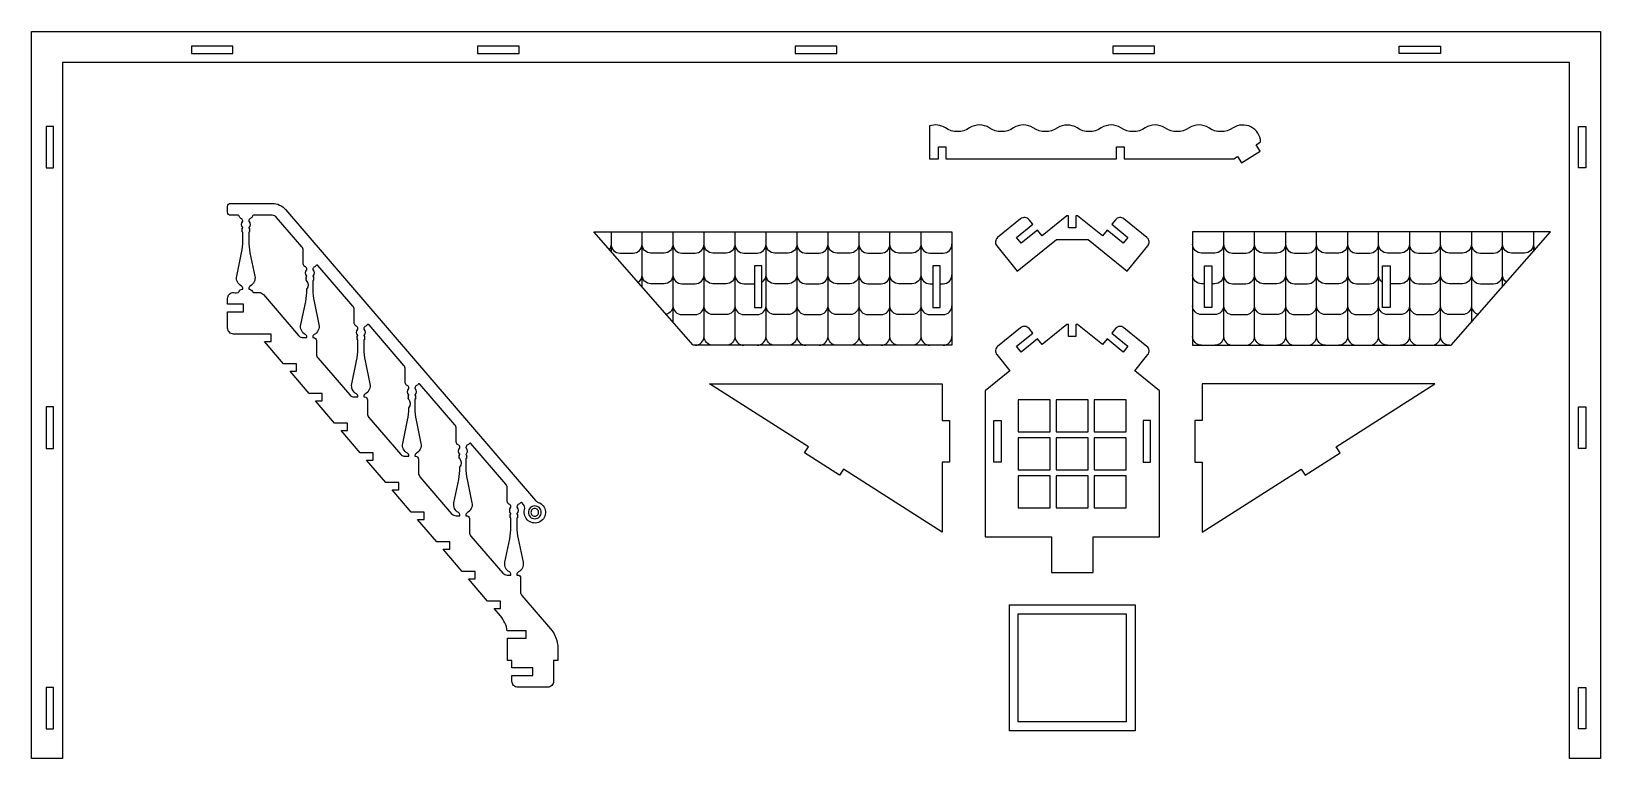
# Model space of a CAD drawing. Extents: x 6592 to 12102, y -827 to 2201.
# Drawn here: x 8032 to 9300, y 224 to 812 of the extents above; entities that cross this region are included whole.
import ezdxf

# ---------------------------------------------------------------- set-up
doc = ezdxf.new("R2010")
doc.units = 0
doc.header["$MEASUREMENT"] = 0
doc.layers.add('LAYER_1', color=18, linetype='CONTINUOUS')

msp = doc.modelspace()

# ---------------------------------------------------------------- linework, layer by layer
at = {"layer": 'LAYER_1'}
for points in [[(9275.3, 787.3), (8057.3, 787.3), (8057.3, 224.5), (8032.1, 224.5), (8032.1, 812.5), (9300.5, 812.5), (9300.5, 224.5), (9275.3, 224.5)], [(8161.4, 794.5), (8195, 794.5), (8195, 800.5), (8161.4, 800.5)], [(8392.7, 794.5), (8426.3, 794.5), (8426.3, 800.5), (8392.7, 800.5)], [(8649.5, 794.5), (8683.1, 794.5), (8683.1, 800.5), (8649.5, 800.5)], [(8906.3, 794.5), (8939.9, 794.5), (8939.9, 800.5), (8906.3, 800.5)], [(9171.2, 794.5), (9137.6, 794.5), (9137.6, 800.5), (9171.2, 800.5)], [(8050.1, 702.1), (8050.1, 735.7), (8044.1, 735.7), (8044.1, 702.1)], [(9282.5, 702.1), (9282.5, 735.7), (9288.5, 735.7), (9288.5, 702.1)], [(8567.1, 558.7), (8486.8, 650.4), (8776.2, 650.4), (8776.2, 558.7)], [(9179.8, 558.7), (9260.1, 650.4), (8970.7, 650.4), (8970.7, 558.7)], [(8622.6, 622.8), (8616.6, 622.8), (8616.6, 589.2), (8622.6, 589.2)], [(8766.6, 622.8), (8760.6, 622.8), (8760.6, 589.2), (8766.6, 589.2)], [(8980.3, 622.8), (8986.3, 622.8), (8986.3, 589.2), (8980.3, 589.2)], [(9124.3, 622.8), (9130.3, 622.8), (9130.3, 589.2), (9124.3, 589.2)], [(8774.3, 464.2), (8768.3, 464.2), (8768.3, 407.7), (8688.5, 458.6), (8685.3, 453.6), (8656.9, 471.7), (8660.2, 476.7), (8580.3, 527.6), (8768.3, 527.6), (8768.3, 497.8), (8774.3, 497.8)], [(8972.5, 464.2), (8978.5, 464.2), (8978.5, 407.7), (9058.4, 458.6), (9061.6, 453.6), (9089.9, 471.7), (9086.7, 476.7), (9166.5, 527.6), (8978.5, 527.6), (8978.5, 497.8), (8972.5, 497.8)], [(8050.1, 475.3), (8050.1, 508.9), (8044.1, 508.9), (8044.1, 475.3)], [(8829.8, 488.7), (8855.7, 488.7), (8855.7, 514.6), (8829.8, 514.6)], [(8860.5, 488.7), (8886.4, 488.7), (8886.4, 514.6), (8860.5, 514.6)], [(8891.2, 488.7), (8917.1, 488.7), (8917.1, 514.6), (8891.2, 514.6)], [(9282.5, 475.3), (9282.5, 508.9), (9288.5, 508.9), (9288.5, 475.3)], [(8810.1, 497.8), (8816.1, 497.8), (8816.1, 464.2), (8810.1, 464.2)], [(8936.7, 497.8), (8930.7, 497.8), (8930.7, 464.2), (8936.7, 464.2)], [(8829.8, 458), (8855.7, 458), (8855.7, 483.9), (8829.8, 483.9)], [(8860.5, 458), (8886.4, 458), (8886.4, 483.9), (8860.5, 483.9)], [(8891.2, 458), (8917.1, 458), (8917.1, 483.9), (8891.2, 483.9)], [(8829.8, 427.2), (8855.7, 427.2), (8855.7, 453.2), (8829.8, 453.2)], [(8860.5, 427.2), (8886.4, 427.2), (8886.4, 453.2), (8860.5, 453.2)], [(8891.2, 427.2), (8917.1, 427.2), (8917.1, 453.2), (8891.2, 453.2)], [(8822.6, 348.7), (8924.3, 348.7), (8924.3, 247), (8822.6, 247)], [(8829.8, 341.5), (8917.1, 341.5), (8917.1, 254.2), (8829.8, 254.2)], [(8050.1, 248.5), (8050.1, 282.1), (8044.1, 282.1), (8044.1, 248.5)], [(9282.5, 248.5), (9282.5, 282.1), (9288.5, 282.1), (9288.5, 248.5)]]:
    msp.add_lwpolyline(points, close=True, dxfattribs=at)
for points in [[(8909.3, 709.4), (8909.3, 719), (8915.3, 719), (8915.3, 709.4), (9004.1, 709.4), (9007.1, 711.3), (9010.3, 706.3), (9025.2, 715.7), (9022, 720.8), (9025.7, 723.2, 0.579603), (9003.4, 734.4, -0.300981), (8983.8, 734.4, 0.300981), (8967.9, 734.4, -0.300981), (8948.3, 734.4, 0.300981), (8932.4, 734.4, -0.300981), (8912.8, 734.4, 0.300981), (8896.9, 734.4, -0.300981), (8877.3, 734.4, 0.300981), (8861.5, 734.4, -0.300981), (8841.9, 734.4, 0.300981), (8826, 734.4, -0.300981), (8806.4, 734.4, 0.300981), (8790.5, 734.4, -0.300981), (8770.9, 734.4, 0.236244), (8758.1, 736), (8758.1, 709.4), (8765.3, 709.4), (8765.3, 719), (8771.3, 719), (8771.3, 709.4)], [(8417, 321.8), (8432.1, 321.8), (8432.1, 327.8), (8416.8, 327.8, 0.140614), (8411.2, 339.8), (8406.1, 345.8), (8411.4, 345.8), (8411.4, 351.8), (8400.9, 351.8), (8385.5, 369.8), (8390.8, 369.8), (8390.8, 375.8), (8380.3, 375.8), (8364.9, 393.8), (8370.2, 393.8), (8370.2, 399.8), (8359.7, 399.8), (8344.2, 417.8), (8349.6, 417.8), (8349.6, 423.8), (8339.1, 423.8), (8323.6, 441.8), (8329, 441.8), (8329, 447.8), (8318.5, 447.8), (8303, 465.8), (8308.3, 465.8), (8308.3, 471.8), (8297.9, 471.8), (8282.4, 489.8), (8287.7, 489.8), (8287.7, 495.8), (8277.2, 495.8), (8261.8, 513.8), (8267.1, 513.8), (8267.1, 519.8), (8256.6, 519.8), (8241.2, 537.8), (8246.5, 537.8), (8246.5, 543.8), (8236, 543.8), (8220.5, 561.8), (8225.9, 561.8), (8225.9, 567.8), (8195.5, 567.8, -0.414214), (8190.7, 572.6), (8190.7, 585.8), (8203.6, 585.8), (8203.6, 591.8), (8190.7, 591.8), (8190.7, 596.6, -0.414214), (8195.5, 601.4, 0.352171), (8200.1, 602.2, -0.352171), (8202.4, 604), (8203, 604), (8203, 604.4, 0.272519), (8201.8, 606.5, -0.328849), (8198.1, 614.6), (8202, 633.3, 0.051698), (8203, 643.1), (8203, 650, 0.366837), (8202.8, 650.2, -0.600564), (8202.5, 651.1, 0.39765), (8202.5, 651.5, -0.39765), (8202.5, 652.2, 0.39765), (8202.5, 652.5, -0.594353), (8202.8, 653.4, 0.584261), (8202.9, 653.8, -0.375636), (8202.9, 658.9, 0.187098), (8203, 659.2, 0.294683), (8201.5, 661.3, -0.244569), (8200.1, 663, 0.352171), (8199.2, 663.8), (8193.1, 663.8, -0.414214), (8190.7, 666.2), (8190.7, 671, -0.414214), (8193.1, 673.4), (8226.7, 673.4, -0.21865), (8237.6, 668.4), (8439.7, 433.2, 0.134714), (8441.8, 431.7, -0.655406), (8443.1, 416, -0.655406), (8430.7, 425.7, 0.245805), (8429.7, 430.1), (8428.7, 431.2, 0.507332), (8427.1, 431.1, -0.156752), (8426, 430.2, 0.294683), (8424.5, 428, 0.187098), (8424.6, 427.7, -0.375636), (8424.6, 422.6, 0.584261), (8424.7, 422.2, -0.594353), (8425, 421.3, 0.39765), (8425, 421, -0.39765), (8425, 420.3, 0.39765), (8425, 419.9, -0.600564), (8424.7, 419.1, 0.366837), (8424.5, 418.8), (8424.5, 412, 0.051698), (8425.5, 402.1), (8429.5, 383.4, -0.328849), (8425.8, 375.4, 0.272519), (8424.5, 373.3), (8424.5, 372.9), (8425.1, 372.9, -0.414214), (8427.5, 370.5), (8427.5, 359.5, 0.179323), (8428.6, 356.4), (8451.8, 329.4, -0.179323), (8457.6, 313.8), (8457.6, 303.8), (8454.1, 303.8), (8454.1, 287, -0.414214), (8449.3, 282.2), (8425.3, 282.2, -0.414214), (8420.5, 287), (8420.5, 291.8), (8437.3, 291.8), (8437.3, 297.8), (8420.5, 297.8), (8420.5, 303.8), (8417, 303.8)], [(8210.7, 663.1, -0.251154), (8209.3, 661.3, 0.294683), (8207.8, 659.2, 0.187098), (8207.9, 658.9, -0.375636), (8207.9, 653.8, 0.584261), (8208, 653.4, -0.594353), (8208.3, 652.5, 0.39765), (8208.3, 652.2, -0.39765), (8208.3, 651.5, 0.39765), (8208.3, 651.1, -0.600564), (8208, 650.2, 0.366837), (8207.8, 650), (8207.8, 643.1, 0.051698), (8208.8, 633.3), (8212.7, 614.6, -0.328849), (8209, 606.5, 0.272519), (8207.8, 604.4), (8207.8, 604, -0.352171), (8210.7, 602.2, 0.352171), (8211.6, 601.4), (8216, 601.4, -0.21865), (8219.6, 599.7), (8248.1, 566.5, 0.21865), (8251.8, 564.9), (8254.8, 564.9), (8254.8, 565.3, 0.272519), (8253.5, 567.4, -0.328849), (8249.8, 575.4), (8253.8, 594.1, 0.051698), (8254.8, 604, 0.366837), (8254.6, 611.1, -0.600564), (8254.3, 611.9, 0.39765), (8254.3, 612.3, -0.39765), (8254.3, 613, 0.39765), (8254.3, 613.3, -0.594353), (8254.6, 614.2, 0.584261), (8254.7, 614.6, -0.375636), (8254.7, 619.7, 0.187098), (8254.8, 620, 0.294683), (8253.3, 622.2, -0.302722), (8251.8, 624.4), (8251.8, 635.3, 0.179323), (8250.7, 638.4), (8230.3, 662.1, 0.21865), (8226.7, 663.8), (8211.6, 663.8, 0.352171)], [(8876.4, 663.3), (8876.4, 653.7), (8870.4, 653.7), (8870.4, 663.3), (8869.1, 663.3), (8849.1, 647.1), (8845.3, 651.8), (8832.2, 641.2), (8828.4, 645.9), (8841.5, 656.5), (8838.5, 660.2, 0.414214), (8831.7, 660.9), (8813.1, 645.8, 0.414214), (8812.4, 639), (8829, 618.5), (8860.6, 644.1), (8886.3, 644.1), (8917.9, 618.5), (8934.5, 639, 0.414214), (8933.8, 645.8), (8915.2, 660.9, 0.414214), (8908.4, 660.2), (8905.4, 656.5), (8918.4, 645.9), (8914.7, 641.2), (8901.6, 651.8), (8897.8, 647.1), (8877.8, 663.3)], [(8295.8, 563.1, -0.600564), (8295.5, 563.9, 0.39765), (8295.5, 564.3, -0.39765), (8295.5, 565, 0.39765), (8295.5, 565.3, -0.594353), (8295.8, 566.2, 0.584261), (8295.9, 566.6, -0.375636), (8295.9, 571.7, 0.187098), (8296, 572, 0.294683), (8294.5, 574.2, -0.302722), (8293.1, 576.4), (8293.1, 587.3, 0.179323), (8291.9, 590.4), (8263.7, 623.2, 0.507332), (8262.2, 623.1, -0.156752), (8261.1, 622.2, 0.294683), (8259.6, 620, 0.187098), (8259.7, 619.7, -0.375636), (8259.7, 614.6, 0.584261), (8259.8, 614.2, -0.594353), (8260.1, 613.3, 0.39765), (8260.1, 613, -0.39765), (8260.1, 612.3, 0.39765), (8260.1, 611.9, -0.600564), (8259.8, 611.1, 0.366837), (8259.6, 610.8), (8259.6, 604, 0.051698), (8260.6, 594.1), (8264.5, 575.4, -0.328849), (8260.8, 567.4, 0.272519), (8259.6, 565.3), (8259.6, 564.9), (8260.1, 564.9, -0.414214), (8262.5, 562.5), (8262.5, 551.5, 0.179323), (8263.7, 548.4), (8289.4, 518.5, 0.21865), (8293, 516.9), (8296, 516.9), (8296, 517.3, 0.272519), (8294.8, 519.4, -0.328849), (8291.1, 527.4), (8295, 546.1, 0.051698), (8296, 556), (8296, 562.8, 0.366837)], [(8336.2, 498.1, 0.051698), (8337.3, 508, 0.366837), (8337.1, 515.1, -0.600564), (8336.8, 515.9, 0.39765), (8336.8, 516.3, -0.39765), (8336.8, 517, 0.39765), (8336.8, 517.3, -0.594353), (8337, 518.2, 0.584261), (8337.2, 518.6, -0.375636), (8337.1, 523.7, 0.187098), (8337.3, 524, 0.294683), (8335.8, 526.2, -0.302722), (8334.3, 528.4), (8334.3, 539.3, 0.179323), (8333.1, 542.4), (8305, 575.2, 0.507332), (8303.4, 575.1, -0.156752), (8302.3, 574.2, 0.294683), (8300.8, 572, 0.187098), (8300.9, 571.7, -0.375636), (8300.9, 566.6, 0.584261), (8301, 566.2, -0.594353), (8301.3, 565.3, 0.39765), (8301.3, 565, -0.39765), (8301.3, 564.3, 0.39765), (8301.3, 563.9, -0.600564), (8301, 563.1, 0.366837), (8300.8, 562.8), (8300.8, 556, 0.051698), (8301.8, 546.1), (8305.7, 527.4, -0.328849), (8302.1, 519.4, 0.272519), (8300.8, 517.3), (8300.8, 516.9), (8301.4, 516.9, -0.414214), (8303.8, 514.5), (8303.8, 503.5, 0.179323), (8304.9, 500.4), (8330.6, 470.5, 0.21865), (8334.2, 468.9), (8337.3, 468.9), (8337.3, 469.3, 0.272519), (8336, 471.4, -0.328849), (8332.3, 479.4)], [(8890.2, 375.1), (8890.2, 403.9), (8943.9, 403.9), (8943.9, 521.8), (8923.9, 538), (8934.5, 551.1, 0.414214), (8933.8, 557.8), (8915.2, 572.9, 0.414214), (8908.4, 572.2), (8905.4, 568.5), (8918.4, 557.9), (8914.7, 553.2), (8901.6, 563.8), (8897.8, 559.2), (8877.8, 575.4), (8876.4, 575.4), (8876.4, 565.8), (8870.4, 565.8), (8870.4, 575.4), (8869.1, 575.4), (8849.1, 559.2), (8845.3, 563.8), (8832.2, 553.2), (8828.4, 557.9), (8841.5, 568.5), (8838.5, 572.2, 0.414214), (8831.7, 572.9), (8813.1, 557.8, 0.414214), (8812.4, 551.1), (8822.9, 538), (8802.9, 521.8), (8802.9, 403.9), (8856.6, 403.9), (8856.6, 375.1)], [(8378.5, 460, 0.366837), (8378.3, 467.1, -0.600564), (8378, 467.9, 0.39765), (8378, 468.3, -0.39765), (8378, 469, 0.39765), (8378, 469.3, -0.594353), (8378.3, 470.2, 0.584261), (8378.4, 470.6, -0.375636), (8378.4, 475.7, 0.187098), (8378.5, 476, 0.294683), (8377, 478.2, -0.302722), (8375.5, 480.4), (8375.5, 491.3, 0.179323), (8374.4, 494.4), (8346.2, 527.2, 0.507332), (8344.6, 527.1, -0.156752), (8343.5, 526.2, 0.294683), (8342.1, 524, 0.187098), (8342.2, 523.7, -0.375636), (8342.1, 518.6, 0.584261), (8342.3, 518.2, -0.594353), (8342.5, 517.3, 0.39765), (8342.5, 517, -0.39765), (8342.5, 516.3, 0.39765), (8342.5, 515.9, -0.600564), (8342.3, 515.1, 0.366837), (8342.1, 514.8), (8342.1, 508, 0.051698), (8343.1, 498.1), (8347, 479.4, -0.328849), (8343.3, 471.4, 0.272519), (8342.1, 469.3), (8342.1, 468.9), (8342.6, 468.9, -0.414214), (8345, 466.5), (8345, 455.5, 0.179323), (8346.2, 452.4), (8371.8, 422.5, 0.21865), (8375.5, 420.9), (8378.5, 420.9), (8378.5, 421.3, 0.272519), (8377.3, 423.4, -0.328849), (8373.6, 431.4), (8377.5, 450.1, 0.051698)], [(8419.7, 418.8, 0.366837), (8419.5, 419.1, -0.600564), (8419.2, 419.9, 0.39765), (8419.2, 420.3, -0.39765), (8419.2, 421, 0.39765), (8419.2, 421.3, -0.594353), (8419.5, 422.2, 0.584261), (8419.7, 422.6, -0.375636), (8419.6, 427.7, 0.187098), (8419.7, 428, 0.294683), (8418.2, 430.2, -0.302722), (8416.8, 432.4), (8416.8, 443.3, 0.179323), (8415.6, 446.4), (8387.4, 479.2, 0.507332), (8385.9, 479.1, -0.156752), (8384.8, 478.2, 0.294683), (8383.3, 476, 0.187098), (8383.4, 475.7, -0.375636), (8383.4, 470.6, 0.584261), (8383.5, 470.2, -0.594353), (8383.8, 469.3, 0.39765), (8383.8, 469, -0.39765), (8383.8, 468.3, 0.39765), (8383.8, 467.9, -0.600564), (8383.5, 467.1, 0.366837), (8383.3, 466.8), (8383.3, 460, 0.051698), (8384.3, 450.1), (8388.2, 431.4, -0.328849), (8384.5, 423.4, 0.272519), (8383.3, 421.3), (8383.3, 420.9), (8383.8, 420.9, -0.414214), (8386.2, 418.5), (8386.2, 407.5, 0.179323), (8387.4, 404.4), (8413.1, 374.5, 0.21865), (8416.7, 372.9), (8419.7, 372.9), (8419.7, 373.3, 0.272519), (8418.5, 375.4, -0.328849), (8414.8, 383.4), (8418.7, 402.1, 0.051698), (8419.7, 412)], [(8439, 428.8, 0.414214), (8433.8, 423.6, 0.414214), (8439, 418.4, 0.414214), (8444.2, 423.6, 0.414214)], [(8439, 426.7, 0.414214), (8435.9, 423.6, 0.414214), (8439, 420.5, 0.414214), (8442.1, 423.6, 0.414214)]]:
    msp.add_lwpolyline(points, format="xyb", close=True, dxfattribs=at)
for points in [[(8500.6, 650.4), (8500.6, 634.6)], [(8525.7, 606), (8525.7, 650.4)], [(8550.7, 650.4), (8550.7, 577.4)], [(9196.1, 650.4), (9196.1, 577.4)], [(9221.2, 606), (9221.2, 650.4)], [(9246.2, 650.4), (9246.2, 634.6)]]:
    msp.add_lwpolyline(points, dxfattribs=at)
for points in [[(8568.6, 558.7, 0.414214), (8575.8, 565.9), (8575.8, 650.4)], [(8600.8, 650.4), (8600.8, 565.9, -0.414214), (8593.6, 558.7)], [(8633.1, 558.7, -0.414214), (8625.9, 565.9), (8625.9, 650.4)], [(8650.9, 650.4), (8650.9, 565.9, -0.414214), (8643.7, 558.7)], [(8668.8, 558.7, 0.414214), (8676, 565.9), (8676, 650.4)], [(8701, 650.4), (8701, 565.9, -0.414214), (8693.8, 558.7)], [(8733.3, 558.7, -0.414214), (8726.1, 565.9), (8726.1, 650.4)], [(8751.1, 650.4), (8751.1, 565.9, 0.414214), (8758.3, 558.7)], [(8995.8, 650.4), (8995.8, 565.9, -0.414214), (8988.6, 558.7)], [(9028, 558.7, -0.414214), (9020.8, 565.9), (9020.8, 650.4)], [(9045.9, 650.4), (9045.9, 565.9, -0.414214), (9038.7, 558.7)], [(9063.7, 558.7, 0.414214), (9070.9, 565.9), (9070.9, 650.4)], [(9096, 650.4), (9096, 565.9, 0.414214), (9103.2, 558.7)], [(9128.2, 558.7, -0.414214), (9121, 565.9), (9121, 650.4)], [(9146, 650.4), (9146, 565.9, -0.414214), (9138.8, 558.7)], [(9178.3, 558.7, -0.414214), (9171.1, 565.9), (9171.1, 650.4)], [(8500.6, 640.4, -0.159509), (8499.2, 636.2)], [(8500.6, 640.4, 0.414214), (8507.8, 633.2), (8518.5, 633.2, 0.414214), (8525.7, 640.4)], [(8550.7, 640.4, -0.414214), (8543.5, 633.2), (8532.9, 633.2, -0.414214), (8525.7, 640.4)], [(8550.7, 640.4, 0.414214), (8557.9, 633.2), (8568.6, 633.2, 0.414214), (8575.8, 640.4)], [(8600.8, 640.4, -0.414214), (8593.6, 633.2), (8583, 633.2, -0.414214), (8575.8, 640.4)], [(8600.8, 640.4, 0.414214), (8608, 633.2), (8618.7, 633.2, 0.414214), (8625.9, 640.4)], [(8650.9, 640.4, -0.414214), (8643.7, 633.2), (8633.1, 633.2, -0.414214), (8625.9, 640.4)], [(8650.9, 640.4, 0.414214), (8658.1, 633.2), (8668.8, 633.2, 0.414214), (8676, 640.4)], [(8701, 640.4, -0.414214), (8693.8, 633.2), (8683.2, 633.2, -0.414214), (8676, 640.4)], [(8701, 640.4, 0.414214), (8708.2, 633.2), (8718.9, 633.2, 0.414214), (8726.1, 640.4)], [(8751.1, 640.4, -0.414214), (8743.9, 633.2), (8733.3, 633.2, -0.414214), (8726.1, 640.4)], [(8751.1, 640.4, 0.414214), (8758.3, 633.2), (8769, 633.2, 0.414214), (8776.2, 640.4)], [(8995.8, 640.4, -0.414214), (8988.6, 633.2), (8977.9, 633.2, -0.414214), (8970.7, 640.4)], [(8995.8, 640.4, 0.414214), (9003, 633.2), (9013.6, 633.2, 0.414214), (9020.8, 640.4)], [(9045.9, 640.4, -0.414214), (9038.7, 633.2), (9028, 633.2, -0.414214), (9020.8, 640.4)], [(9045.9, 640.4, 0.414214), (9053.1, 633.2), (9063.7, 633.2, 0.414214), (9070.9, 640.4)], [(9096, 640.4, -0.414214), (9088.8, 633.2), (9078.1, 633.2, -0.414214), (9070.9, 640.4)], [(9096, 640.4, 0.414214), (9103.2, 633.2), (9113.8, 633.2, 0.414214), (9121, 640.4)], [(9146, 640.4, -0.414214), (9138.8, 633.2), (9128.2, 633.2, -0.414214), (9121, 640.4)], [(9146, 640.4, 0.414214), (9153.2, 633.2), (9163.9, 633.2, 0.414214), (9171.1, 640.4)], [(9196.1, 640.4, -0.414214), (9188.9, 633.2), (9178.3, 633.2, -0.414214), (9171.1, 640.4)], [(9196.1, 640.4, 0.414214), (9203.3, 633.2), (9214, 633.2, 0.414214), (9221.2, 640.4)], [(9246.2, 640.4, -0.414214), (9239, 633.2), (9228.4, 633.2, -0.414214), (9221.2, 640.4)], [(9246.2, 640.4, 0.159509), (9247.6, 636.2)], [(8522.5, 609.6, 0.249891), (8525.7, 615.6)], [(8550.7, 615.6, -0.414214), (8543.5, 608.4), (8532.9, 608.4, -0.414214), (8525.7, 615.6)], [(8550.7, 615.6, 0.414214), (8557.9, 608.4), (8568.6, 608.4, 0.414214), (8575.8, 615.6)], [(8600.8, 615.6, -0.414214), (8593.6, 608.4), (8583, 608.4, -0.414214), (8575.8, 615.6)], [(8600.8, 615.6, 0.414214), (8608, 608.4), (8616.6, 608.4)], [(8622.6, 609.5, 0.255564), (8625.9, 615.6)], [(8650.9, 615.6, -0.414214), (8643.7, 608.4), (8633.1, 608.4, -0.414214), (8625.9, 615.6)], [(8650.9, 615.6, 0.414214), (8658.1, 608.4), (8668.8, 608.4, 0.414214), (8676, 615.6)], [(8701, 615.6, -0.414214), (8693.8, 608.4), (8683.2, 608.4, -0.414214), (8676, 615.6)], [(8701, 615.6, 0.414214), (8708.2, 608.4), (8718.9, 608.4, 0.414214), (8726.1, 615.6)], [(8751.1, 615.6, -0.414214), (8743.9, 608.4), (8733.3, 608.4, -0.414214), (8726.1, 615.6)], [(8751.1, 615.6, 0.414214), (8758.3, 608.4), (8760.6, 608.4)], [(8766.6, 608.4), (8769, 608.4, 0.414214), (8776.2, 615.6)], [(8980.3, 608.4), (8977.9, 608.4, -0.414214), (8970.7, 615.6)], [(8995.8, 615.6, -0.414214), (8988.6, 608.4), (8986.3, 608.4)], [(8995.8, 615.6, 0.414214), (9003, 608.4), (9013.6, 608.4, 0.414214), (9020.8, 615.6)], [(9045.9, 615.6, -0.414214), (9038.7, 608.4), (9028, 608.4, -0.414214), (9020.8, 615.6)], [(9045.9, 615.6, 0.414214), (9053.1, 608.4), (9063.7, 608.4, 0.414214), (9070.9, 615.6)], [(9096, 615.6, -0.414214), (9088.8, 608.4), (9078.1, 608.4, -0.414214), (9070.9, 615.6)], [(9096, 615.6, 0.414214), (9103.2, 608.4), (9113.8, 608.4, 0.414214), (9121, 615.6)], [(9124.3, 609.5, -0.255564), (9121, 615.6)], [(9146, 615.6, -0.414214), (9138.8, 608.4), (9130.3, 608.4)], [(9146, 615.6, 0.414214), (9153.2, 608.4), (9163.9, 608.4, 0.414214), (9171.1, 615.6)], [(9196.1, 615.6, -0.414214), (9188.9, 608.4), (9178.3, 608.4, -0.414214), (9171.1, 615.6)], [(9196.1, 615.6, 0.414214), (9203.3, 608.4), (9214, 608.4, 0.414214), (9221.2, 615.6)], [(9224.4, 609.6, -0.249891), (9221.2, 615.6)], [(8550.7, 590.7, -0.349089), (8545.2, 583.7)], [(8550.7, 590.7, 0.414214), (8557.9, 583.5), (8568.6, 583.5, 0.414214), (8575.8, 590.7)], [(8600.8, 590.7, -0.414214), (8593.6, 583.5), (8583, 583.5, -0.414214), (8575.8, 590.7)], [(8600.8, 590.7, 0.414214), (8608, 583.5), (8618.7, 583.5, 0.414214), (8625.9, 590.7)], [(8650.9, 590.7, -0.414214), (8643.7, 583.5), (8633.1, 583.5, -0.414214), (8625.9, 590.7)], [(8650.9, 590.7, 0.414214), (8658.1, 583.5), (8668.8, 583.5, 0.414214), (8676, 590.7)], [(8701, 590.7, -0.414214), (8693.8, 583.5), (8683.2, 583.5, -0.414214), (8676, 590.7)], [(8701, 590.7, 0.414214), (8708.2, 583.5), (8718.9, 583.5, 0.414214), (8726.1, 590.7)], [(8751.1, 590.7, -0.414214), (8743.9, 583.5), (8733.3, 583.5, -0.414214), (8726.1, 590.7)], [(8751.1, 590.7, 0.414214), (8758.3, 583.5), (8769, 583.5, 0.414214), (8776.2, 590.7)], [(8995.8, 590.7, -0.414214), (8988.6, 583.5), (8977.9, 583.5, -0.414214), (8970.7, 590.7)], [(8995.8, 590.7, 0.414214), (9003, 583.5), (9013.6, 583.5, 0.414214), (9020.8, 590.7)], [(9045.9, 590.7, -0.414214), (9038.7, 583.5), (9028, 583.5, -0.414214), (9020.8, 590.7)], [(9045.9, 590.7, 0.414214), (9053.1, 583.5), (9063.7, 583.5, 0.414214), (9070.9, 590.7)], [(9096, 590.7, -0.414214), (9088.8, 583.5), (9078.1, 583.5, -0.414214), (9070.9, 590.7)], [(9096, 590.7, 0.414214), (9103.2, 583.5), (9113.8, 583.5, 0.414214), (9121, 590.7)], [(9146, 590.7, -0.414214), (9138.8, 583.5), (9128.2, 583.5, -0.414214), (9121, 590.7)], [(9146, 590.7, 0.414214), (9153.2, 583.5), (9163.9, 583.5, 0.414214), (9171.1, 590.7)], [(9196.1, 590.7, -0.414214), (9188.9, 583.5), (9178.3, 583.5, -0.414214), (9171.1, 590.7)], [(9196.1, 590.7, 0.349089), (9201.7, 583.7)], [(8583, 558.7, -0.414214), (8575.8, 565.9)], [(8600.8, 565.9, 0.414214), (8608, 558.7)], [(8618.7, 558.7, 0.414214), (8625.9, 565.9)], [(8650.9, 565.9, 0.414214), (8658.1, 558.7)], [(8683.2, 558.7, -0.414214), (8676, 565.9)], [(8701, 565.9, 0.414214), (8708.2, 558.7)], [(8718.9, 558.7, 0.414214), (8726.1, 565.9)], [(8751.1, 565.9, -0.414214), (8743.9, 558.7)], [(8769, 558.7, 0.414214), (8776.2, 565.9)], [(8977.9, 558.7, -0.414214), (8970.7, 565.9)], [(8995.8, 565.9, 0.414214), (9003, 558.7)], [(9013.6, 558.7, 0.414214), (9020.8, 565.9)], [(9045.9, 565.9, 0.414214), (9053.1, 558.7)], [(9078.1, 558.7, -0.414214), (9070.9, 565.9)], [(9096, 565.9, -0.414214), (9088.8, 558.7)], [(9113.8, 558.7, 0.414214), (9121, 565.9)], [(9146, 565.9, 0.414214), (9153.2, 558.7)], [(9163.9, 558.7, 0.414214), (9171.1, 565.9)]]:
    msp.add_lwpolyline(points, format="xyb", dxfattribs=at)

doc.saveas('drawing.dxf')
